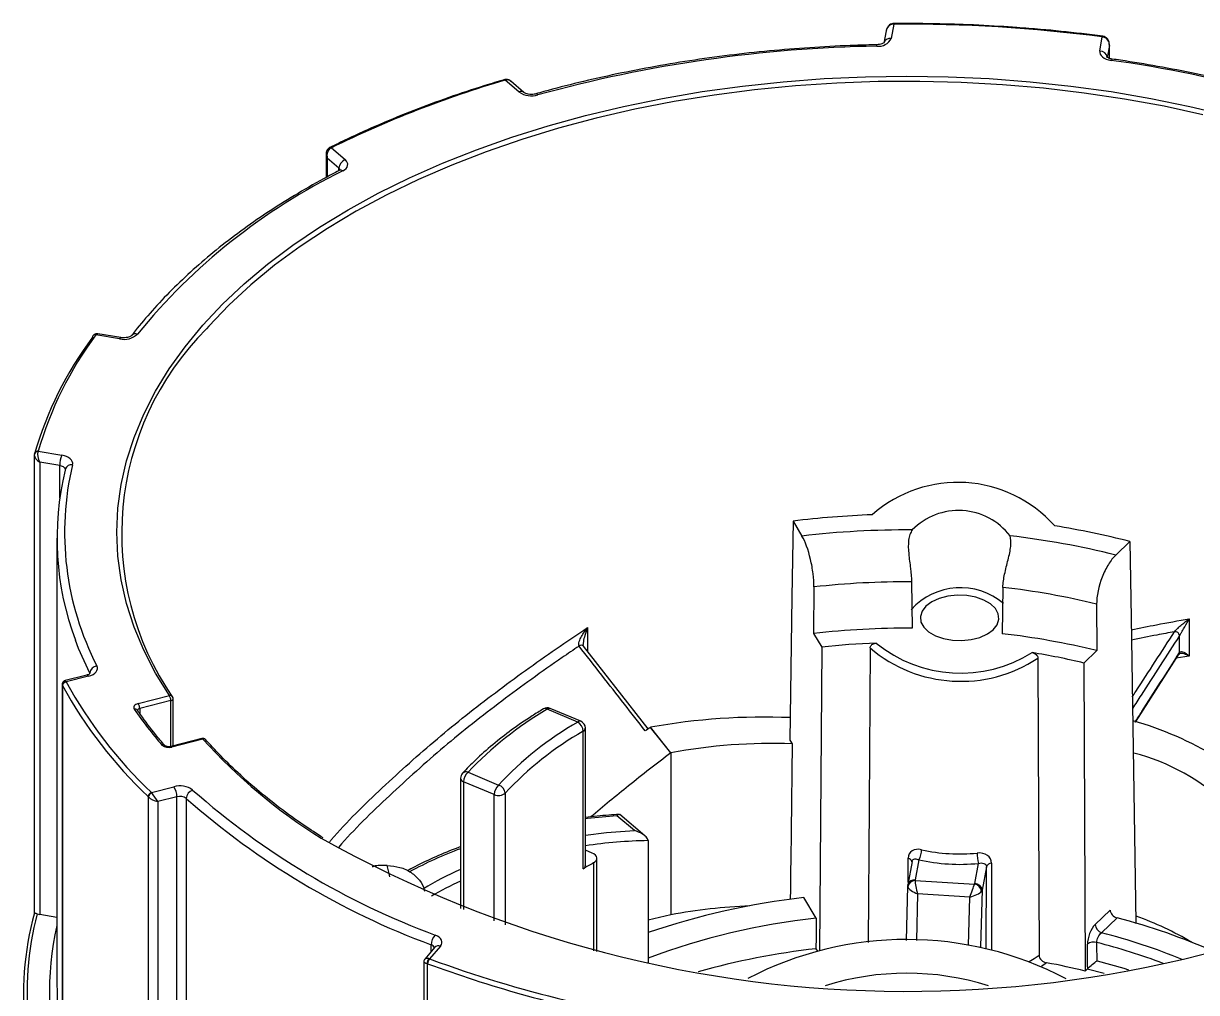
# Model space of a CAD drawing. Header units: millimetres. Extents: x 2517 to 4431, y 863 to 2540.
# Drawn here: x 3298.62 to 3323.68, y 977.38 to 998.09 of the extents above; entities that cross this region are included whole.
import ezdxf

# ---------------------------------------------------------------- set-up
doc = ezdxf.new("R2010")
doc.units = ezdxf.units.MM
doc.layers.add('实线', color=7, linetype='Continuous', lineweight=25)

msp = doc.modelspace()

# ---------------------------------------------------------------- linework, layer by layer
at = {"layer": '实线'}
for p, q in [((3317.0498, 997.9265), (3317.002, 997.6641)), ((3317.2144, 998.068), (3317.1594, 997.7661)), ((3321.6149, 997.4958), (3321.6699, 997.7977)), ((3321.6972, 997.8075), (3321.6754, 997.8123)), ((3321.8206, 997.6111), (3321.774, 997.3555)), ((3321.8206, 997.3398), (3321.8206, 997.6111)), ((3321.8214, 997.3394), (3321.8214, 997.6276)), ((3308.9041, 996.8869), (3308.8828, 996.8827)), ((3309.2041, 996.6211), (3308.9101, 996.8728)), ((3309.3082, 996.612), (3309.0315, 996.8489)), ((3305.196, 995.4265), (3305.4901, 995.1749)), ((3305.0811, 995.2939), (3305.0811, 994.794)), ((3305.3574, 994.9926), (3305.1084, 995.2057)), ((3305.1084, 995.2057), (3305.1084, 994.8086)), ((3305.3574, 994.9415), (3305.3574, 994.9926)), ((3300.1105, 991.4215), (3300.0986, 991.4082)), ((3300.6709, 991.3457), (3300.1654, 991.4294)), ((3300.697, 991.3729), (3300.2071, 991.454)), ((3300.9283, 991.4195), (3300.9247, 991.4152)), ((3298.9306, 988.9433), (3299.436, 988.8597)), ((3298.848, 988.8627), (3298.848, 979.0812)), ((3298.8501, 988.8794), (3298.8512, 988.8903)), ((3299.3919, 988.6402), (3298.9639, 988.7111)), ((3298.9639, 988.7111), (3298.9639, 979.0432)), ((3299.3919, 987.9437), (3299.3919, 988.6402)), ((3299.5092, 988.5632), (3299.5063, 988.5386)), ((3315.0606, 987.4526), (3315.2517, 987.1322)), ((3299.331, 987.0855), (3299.331, 977.5483)), ((3321.9567, 986.7254), (3322.259, 987.0158)), ((3317.5944, 986.1535), (3317.6095, 985.1617)), ((3315.5076, 986.0432), (3315.5007, 985.0507)), ((3319.546, 986.035), (3319.5289, 985.0453)), ((3321.5474, 985.6768), (3321.5517, 984.6836)), ((3310.6715, 985.1747), (3310.6715, 984.6622)), ((3323.5255, 985.3624), (3323.5255, 984.568)), ((3315.5007, 985.0507), (3315.675, 984.7584)), ((3323.3182, 984.6408), (3323.3182, 985.004)), ((3311.9685, 983.0112), (3310.5809, 984.7774)), ((3315.675, 984.7584), (3315.6294, 978.2712)), ((3321.2759, 984.4185), (3321.5517, 984.6836)), ((3321.2759, 984.4185), (3321.3045, 977.8355)), ((3322.3784, 983.1545), (3323.3102, 984.6132)), ((3323.5255, 984.568), (3323.25, 984.5189)), ((3299.9681, 984.1624), (3299.5036, 984.043)), ((3300.008, 984.1381), (3299.5276, 984.0146)), ((3299.9681, 984.1624), (3299.9671, 984.1621)), ((3299.4412, 983.9626), (3299.4412, 974.1957)), ((3299.4483, 983.9406), (3299.4483, 974.1425)), ((3301.0681, 983.5512), (3301.7334, 983.7222)), ((3301.8134, 982.6478), (3301.8134, 983.6569)), ((3301.7659, 983.6147), (3301.1007, 983.4437)), ((3301.1007, 983.4437), (3301.1007, 983.3408)), ((3301.7659, 982.6356), (3301.7659, 983.6147)), ((3310.4624, 983.1569), (3309.8087, 983.4311)), ((3310.5243, 983.1738), (3309.8706, 983.448)), ((3310.5767, 980.0221), (3310.5767, 982.9616)), ((3310.6224, 980.0867), (3310.6224, 983.0263)), ((3312.4483, 982.499), (3312.0171, 983.0453)), ((3312.0171, 983.0453), (3312.0171, 983.0439)), ((3312.2493, 982.75), (3312.0171, 983.0439)), ((3301.6352, 982.6544), (3301.6363, 982.6531)), ((3302.4293, 982.8061), (3301.7641, 982.6352)), ((3302.4493, 982.794), (3301.784, 982.623)), ((3314.9946, 982.7708), (3315.0413, 982.6925)), ((3312.4483, 982.499), (3312.4483, 982.4981)), ((3312.4483, 982.4981), (3312.4483, 979.0369)), ((3307.9559, 981.9554), (3307.9559, 979.1752)), ((3308.6755, 981.6065), (3308.0218, 981.8807)), ((3308.0218, 981.8807), (3308.0218, 979.1493)), ((3308.1159, 982.0861), (3308.7696, 981.8119)), ((3301.3498, 981.652), (3301.8301, 981.7755)), ((3308.9114, 981.6385), (3308.9114, 978.8242)), ((3301.2861, 971.7597), (3301.2861, 981.5577)), ((3301.8952, 981.5604), (3301.4885, 981.4559)), ((3301.4885, 981.4559), (3301.4885, 971.788)), ((3301.8952, 971.8938), (3301.8952, 981.5604)), ((3302.0959, 981.525), (3302.0959, 971.9878)), ((3308.6755, 978.906), (3308.6755, 981.6065)), ((3311.671, 980.8367), (3311.2964, 981.1514)), ((3311.8972, 980.725), (3311.3571, 981.1787)), ((3311.9629, 980.624), (3311.9629, 978.009)), ((3310.7684, 980.358), (3310.6224, 980.4192)), ((3310.7934, 980.1458), (3310.7934, 978.2715)), ((3310.8674, 978.2531), (3310.8674, 980.2459)), ((3317.6034, 980.1767), (3317.5132, 979.6811)), ((3317.5228, 979.7338), (3317.5236, 980.2474)), ((3317.7492, 980.2145), (3317.6706, 979.7831)), ((3318.9436, 979.7058), (3319.0221, 980.1373)), ((3306.3909, 980.0917), (3306.2658, 980.093)), ((3319.1932, 980.0626), (3319.1027, 979.5655)), ((3319.1911, 978.303), (3319.1932, 980.0626)), ((3317.5102, 979.6524), (3317.4786, 978.4903)), ((3317.5115, 979.6621), (3317.5132, 979.6811)), ((3317.6709, 979.7714), (3318.9391, 979.6945)), ((3315.5567, 978.9662), (3315.294, 979.4067)), ((3317.7237, 979.4846), (3317.6966, 978.4877)), ((3318.8376, 979.4171), (3317.7237, 979.4846)), ((3318.8095, 978.3837), (3318.8376, 979.4171)), ((3319.1027, 979.5655), (3319.0699, 978.3598)), ((3321.5153, 978.8301), (3321.8372, 979.1394)), ((3299.331, 978.9825), (3298.9639, 979.0432)), ((3312.4483, 979.0369), (3311.9629, 978.922)), ((3321.9842, 978.9718), (3321.6524, 978.653)), ((3322.3743, 978.8633), (3322.3845, 978.8731)), ((3307.5255, 978.3708), (3307.295, 978.0979)), ((3307.3275, 978.2536), (3307.3275, 978.3976)), ((3307.4033, 978.3434), (3307.1897, 978.0905)), ((3307.4032, 978.3431), (3307.4033, 978.3434)), ((3315.5498, 978.3122), (3315.5802, 978.2612)), ((3319.0699, 978.3598), (3319.0692, 978.3362)), ((3307.1704, 978.0377), (3307.1704, 968.3401)), ((3307.2435, 977.9964), (3307.2435, 968.1983)), ((3307.295, 978.0979), (3307.5016, 978.0221)), ((3320.4803, 978.0127), (3320.3697, 977.9366)), ((3321.3045, 977.8355), (3321.3461, 977.8755)), ((3321.7103, 977.7809), (3321.3461, 977.8755))]:
    msp.add_line(p, q, dxfattribs=at)
at = {"layer": '实线', "flags": 128}
for points in [[(3321.6699, 997.7977), (3321.6733, 997.8052), (3321.6767, 997.8099), (3321.6797, 997.8117), (3321.6803, 997.8117)], [(3321.6974, 997.8086), (3321.697, 997.8086), (3321.6948, 997.8069), (3321.692, 997.8022), (3321.6888, 997.7949)], [(3321.6149, 997.4958), (3321.614, 997.4628), (3321.6233, 997.4303), (3321.6425, 997.3992), (3321.671, 997.3706), (3321.7078, 997.3453), (3321.7518, 997.3243), (3321.8016, 997.3081), (3321.8556, 997.2973)], [(3321.8556, 997.2973), (3321.8631, 997.3122), (3321.8704, 997.3216), (3321.8771, 997.325), (3321.8784, 997.325)], [(3301.7334, 983.7222), (3301.4382, 984.2031), (3301.187, 984.6922), (3300.9806, 985.1883), (3300.8193, 985.69), (3300.7038, 986.1958), (3300.6343, 986.7044), (3300.611, 987.2144), (3300.634, 987.7245), (3300.7032, 988.2331), (3300.8184, 988.739), (3300.9793, 989.2406), (3301.1855, 989.7368), (3301.4363, 990.226), (3301.7312, 990.7069), (3302.0693, 991.1783), (3302.4497, 991.6389), (3302.8713, 992.0873), (3303.3329, 992.5223), (3303.8334, 992.9428), (3304.3714, 993.3477), (3304.9452, 993.7357), (3305.5535, 994.1058), (3306.1945, 994.457), (3306.8665, 994.7884), (3307.5676, 995.0991), (3308.2959, 995.3881), (3309.0494, 995.6547), (3309.826, 995.8982), (3310.6237, 996.1179), (3311.4402, 996.3132), (3312.2732, 996.4836), (3313.1206, 996.6285), (3313.98, 996.7477), (3314.849, 996.8407), (3315.7252, 996.9073), (3316.6062, 996.9474), (3317.4897, 996.9608), (3318.3732, 996.9475), (3319.2543, 996.9075), (3320.1305, 996.8409), (3320.9995, 996.748), (3321.8589, 996.6289), (3322.7063, 996.484), (3323.5394, 996.3138), (3324.356, 996.1185)], [(3323.8184, 996.1351), (3322.9881, 996.3154), (3322.1425, 996.4702), (3321.2838, 996.5989), (3320.4146, 996.7013), (3319.5373, 996.7771), (3318.6542, 996.826), (3317.7679, 996.848), (3316.8808, 996.8429), (3315.9955, 996.8108), (3315.1143, 996.7518), (3314.2397, 996.6659), (3313.3742, 996.5536), (3312.5201, 996.415), (3311.68, 996.2506), (3310.856, 996.0609), (3310.0505, 995.8463), (3309.2658, 995.6074), (3308.504, 995.345), (3307.7673, 995.0597), (3307.0577, 994.7524), (3306.3772, 994.4238), (3305.7276, 994.075), (3305.1109, 993.7069), (3304.5287, 993.3205), (3303.9826, 992.9169), (3303.4742, 992.4972), (3303.0049, 992.0626), (3302.5759, 991.6143), (3302.5297, 991.5625)], [(3305.439, 994.9344), (3305.4779, 994.9586), (3305.5087, 994.9864), (3305.5304, 995.0169), (3305.5424, 995.0491), (3305.5442, 995.0821), (3305.5359, 995.1147), (3305.5177, 995.146), (3305.4901, 995.1749)], [(3300.6709, 991.3457), (3300.6795, 991.3605), (3300.6878, 991.3698), (3300.6954, 991.373), (3300.697, 991.3729)], [(3299.6648, 988.6565), (3299.6676, 988.6894), (3299.6602, 988.7222), (3299.6429, 988.7536), (3299.6162, 988.7828), (3299.5809, 988.8087), (3299.5381, 988.8306), (3299.4894, 988.8478), (3299.436, 988.8597)], [(3299.3919, 988.6402), (3299.4186, 988.6343), (3299.443, 988.6257), (3299.4644, 988.6148), (3299.482, 988.6018), (3299.4954, 988.5872), (3299.504, 988.5715), (3299.5077, 988.5557)], [(3315.0606, 987.4526), (3315.0377, 985.827), (3314.9946, 982.7708)], [(3322.259, 987.0158), (3322.2842, 985.3873), (3322.3845, 978.8731)], [(3318.0259, 985.7249), (3317.9011, 985.6328), (3317.8179, 985.5262), (3317.7814, 985.4113), (3317.7937, 985.2946), (3317.8539, 985.183), (3317.9587, 985.0829), (3318.1019, 985.0003), (3318.2752, 984.9398), (3318.4685, 984.905), (3318.6706, 984.8979), (3318.8698, 984.919), (3319.0545, 984.967), (3319.2139, 985.0391), (3319.3388, 985.1311), (3319.4219, 985.2377), (3319.4584, 985.3527), (3319.4462, 985.4694), (3319.3859, 985.581), (3319.2811, 985.681), (3319.138, 985.7637), (3318.9647, 985.8242), (3318.7713, 985.859), (3318.5692, 985.866), (3318.37, 985.8449), (3318.1853, 985.797), (3318.0259, 985.7249)], [(3300.0316, 984.2016), (3299.7947, 984.7316), (3299.7279, 984.9057)], [(3316.7088, 984.7403), (3316.6876, 981.3672), (3316.6695, 978.4439)], [(3320.2932, 984.5228), (3320.3061, 981.1477), (3320.3172, 978.1724)], [(3300.008, 984.1381), (3299.9953, 984.1521), (3299.9831, 984.1605), (3299.9718, 984.163), (3299.9681, 984.1624)], [(3300.008, 984.1381), (3300.0579, 984.1542), (3300.1021, 984.1751), (3300.1391, 984.2002), (3300.1678, 984.2288), (3300.1872, 984.2598), (3300.1968, 984.2923), (3300.1962, 984.3253), (3300.1855, 984.3577)], [(3301.7659, 983.6147), (3301.7791, 983.619), (3301.7907, 983.6246), (3301.8002, 983.6315), (3301.8073, 983.6392), (3301.8118, 983.6476), (3301.8134, 983.6563), (3301.8134, 983.6569)], [(3301.0681, 983.5512), (3301.0415, 983.5425), (3301.0183, 983.5311), (3300.9992, 983.5173), (3300.985, 983.5017), (3300.9763, 983.4848), (3300.9732, 983.4672), (3300.976, 983.4497), (3300.9845, 983.4327)], [(3301.784, 982.623), (3301.7776, 982.63), (3301.7715, 982.6342), (3301.7659, 982.6354), (3301.7641, 982.6352)], [(3302.4493, 982.794), (3302.4429, 982.801), (3302.4368, 982.8052), (3302.4312, 982.8064), (3302.4293, 982.8061)], [(3312.4483, 982.4981), (3312.3369, 982.6392), (3312.2493, 982.75)], [(3311.2964, 981.1514), (3310.6702, 981.093), (3310.6224, 981.0873)], [(3310.6224, 980.7405), (3311.0743, 980.7935), (3311.671, 980.8367)], [(3310.7934, 980.1458), (3310.8271, 980.169), (3310.8512, 980.1959), (3310.8647, 980.2251), (3310.8668, 980.2553), (3310.8576, 980.285), (3310.8374, 980.3129), (3310.8072, 980.3376), (3310.7684, 980.358)], [(3319.3021, 980.1395), (3319.3019, 979.8765), (3319.3009, 978.8244), (3319.3004, 978.2837)], [(3306.447, 979.8467), (3306.4281, 979.9218), (3306.3909, 980.0917)], [(3307.5255, 978.3708), (3307.5459, 978.4016), (3307.5565, 978.434), (3307.5568, 978.467), (3307.547, 978.4995), (3307.5274, 978.5305), (3307.4985, 978.5589), (3307.4613, 978.584), (3307.417, 978.6048)], [(3319.0563, 978.3388), (3319.0606, 978.3433), (3319.0699, 978.3598)], [(3320.1051, 978.0433), (3320.2139, 978.105), (3320.3172, 978.1724)], [(3321.5579, 978.0537), (3322.1266, 977.8949), (3322.2295, 977.8634)]]:
    msp.add_lwpolyline(points, dxfattribs=at)
at = {"layer": '实线'}
for centre, radius, start, end in [((3317.2169, 998.0731), 0.0223, 157.24635, 194.26033), ((3317.1122, 998.0706), 0.1022, 358.53453, 6.77698), ((3317.5014, 965.9476), 32.1217, 82.54369, 90.51196), ((3316.8913, 997.8964), 0.2981, 262.52782, 334.08942), ((3317.1377, 997.6272), 0.1406, 81.11197, 164.77145), ((3317.348, 968.4767), 29.1284, 90.97456, 105.40655), ((3316.7648, 997.6059), 0.0879, 356.71527, 16.04295), ((3321.6171, 997.3379), 0.1579, 6.40527, 90.78821), ((3318.4507, 972.3457), 25.1828, 66.32006, 82.22953), ((3315.3226, 974.9123), 22.8775, 106.27784, 116.27259), ((3308.8899, 996.8608), 0.0234, 30.55465, 96.25112), ((3308.9063, 996.8637), 0.0246, 34.04808, 95.20566), ((3309.2488, 996.5321), 0.0995, 53.39651, 116.65366), ((3309.4715, 997.0071), 0.4696, 235.29583, 287.09841), ((3309.57, 996.5368), 0.045, 28.51072, 94.79419), ((3305.1588, 995.3949), 0.0325, 47.48086, 112.98932), ((3305.1728, 995.3991), 0.036, 49.80366, 110.3395), ((3305.5696, 994.9776), 0.2127, 111.95093, 175.96693), ((3311.2472, 983.1204), 13.1646, 116.18026, 140.75883), ((3305.3108, 994.9335), 0.0753, 17.45272, 51.73937), ((3305.3924, 994.8764), 0.0744, 51.16061, 111.49491), ((3306.4063, 986.7798), 7.7825, 143.31279, 163.85899), ((3300.1404, 991.3829), 0.0487, 144.37294, 181.01036), ((3300.1465, 991.3727), 0.0598, 71.56558, 139.81516), ((3300.1549, 991.3779), 0.0633, 74.49983, 135.55411), ((3300.7654, 991.7529), 0.418, 256.94046, 313.17128), ((3306.9056, 987.1847), 6.1898, 134.98748, 214.55994), ((3301.0125, 991.3358), 0.1188, 70.91881, 135.20115), ((3306.3592, 986.7126), 7.8157, 143.31287, 163.85888), ((3298.9124, 988.868), 0.0651, 77.55388, 159.99685), ((3298.9191, 988.8739), 0.0704, 80.61281, 158.63791), ((3299.9666, 988.6389), 0.5747, 157.40628, 179.86563), ((3305.7288, 987.2101), 6.2342, 166.58452, 207.22865), ((3299.6405, 988.5206), 0.138, 79.87432, 162.0154), ((3305.5125, 987.0818), 6.1804, 166.36592, 200.6161), ((3318.5836, 985.5112), 2.7669, 41.62749, 131.42814), ((3318.5986, 986.2947), 1.3837, 37.44716, 135.60846), ((3317.4728, 967.6317), 19.9671, 92.06658, 96.93889), ((3317.4862, 968.1312), 19.1319, 89.62986, 96.70723), ((3317.791, 969.5204), 18.0569, 75.67391, 80.88418), ((3317.6873, 969.6582), 17.593, 75.95549, 83.44024), ((3317.4871, 968.3739), 17.7799, 89.65442, 96.39217), ((3318.6394, 984.6066), 1.421, 49.69443, 137.98342), ((3317.6661, 969.7637), 16.3795, 76.29294, 83.40983), ((3317.4872, 967.4003), 17.7619, 89.60535, 96.42156), ((3317.6653, 968.7865), 16.3652, 76.26222, 83.46132), ((3323.2258, 984.9943), 0.0929, 5.97816, 98.30394), ((3323.2258, 984.9944), 0.093, 5.99061, 98.23102), ((3310.5333, 984.727), 0.0697, 47.73048, 130.51819), ((3310.5333, 984.7273), 0.0693, 46.43105, 130.72196), ((3317.4786, 968.1082), 16.7476, 92.19194, 96.18226), ((3318.6455, 987.0132), 2.9861, 229.56554, 303.49008), ((3318.6442, 987.0622), 2.8609, 230.85172, 302.20391), ((3317.7233, 969.6348), 15.2046, 76.48811, 80.74411), ((3323.2689, 984.6393), 0.0488, 327.7292, 0.99724), ((3323.269, 984.6401), 0.0492, 327.24466, 0.85842), ((3300.2062, 984.1834), 0.1755, 96.7787, 174.04497), ((3299.5352, 983.9383), 0.0869, 99.49901, 178.524), ((3299.5395, 983.9266), 0.0888, 97.71273, 174.13574), ((3307.9393, 988.5901), 9.6805, 208.73776, 226.54409), ((3307.9797, 988.6493), 9.6394, 208.73769, 226.54417), ((3301.7515, 983.6635), 0.0614, 37.83495, 107.15279), ((3301.5662, 983.6129), 0.1997, 0.50333, 33.17304), ((3301.7334, 983.6569), 0.08, 0, 33.63775), ((3301.0029, 983.3747), 0.0608, 38.64511, 107.60014), ((3308.468, 988.5932), 9.0903, 214.58963, 220.69231), ((3301.106, 983.3898), 0.0541, 95.60164, 167.0965), ((3300.901, 983.4419), 0.1997, 0.5044, 33.17239), ((3313.7624, 976.7174), 7.7914, 120.49391, 136.44515), ((3309.8087, 983.3005), 0.16, 67.24565, 121.06682), ((3309.762, 983.3644), 0.0814, 54.98669, 116.12054), ((3309.8537, 983.3879), 0.0624, 74.35887, 136.1923), ((3314.0471, 976.9076), 7.2044, 119.83936, 137.09973), ((3310.5074, 983.1137), 0.0624, 74.35887, 136.1923), ((3310.3332, 982.9502), 0.2437, 2.67984, 57.99398), ((3310.4624, 983.0263), 0.16, 0, 67.24565), ((3314.4385, 969.6843), 13.5787, 87.61835, 100.27251), ((3320.3759, 976.2662), 7.1865, 43.03084, 74.25758), ((3314.1031, 976.814), 7.0873, 119.83936, 137.09974), ((3310.5442, 983.0331), 0.0784, 294.42671, 355.03899), ((3301.5958, 982.6128), 0.0573, 46.52382, 110.65514), ((3301.7191, 982.8338), 0.2205, 229.37621, 287.10708), ((3302.4493, 982.7287), 0.08, 41.41795, 104.41444), ((3302.4698, 982.7419), 0.056, 45.09834, 111.49256), ((3311.3607, 990.8641), 12.0225, 222.16365, 237.92149), ((3314.6058, 971.0611), 11.6396, 87.85573, 100.68164), ((3321.2398, 978.1673), 4.464, 16.41027, 75.73509), ((3308.1159, 981.9554), 0.16, 137.08739, 180), ((3308.0444, 981.9671), 0.0893, 187.49764, 255.36703), ((3308.0747, 981.9809), 0.1129, 68.64755, 132.34022), ((3308.31, 981.8729), 0.2883, 132.33017, 178.46136), ((3301.3834, 981.5551), 0.1026, 109.11329, 175.56836), ((3301.394, 981.5372), 0.1099, 108.78277, 169.23983), ((3301.9591, 981.3329), 0.461, 53.76015, 106.24126), ((3301.4958, 981.5569), 0.3994, 0.50475, 33.17183), ((3302.3033, 981.5095), 0.2079, 110.17104, 175.71807), ((3313.1182, 994.0288), 16.4439, 228.54399, 249.71413), ((3308.9637, 981.5988), 0.2883, 132.33016, 178.46105), ((3308.7673, 981.8157), 0.2284, 246.31599, 309.115), ((3308.7141, 981.6218), 0.198, 4.82249, 73.72652), ((3301.9597, 981.3391), 0.2305, 53.76049, 106.24117), ((3313.0793, 993.9587), 16.5901, 228.54398, 249.71414), ((3317.4998, 1002.985), 25.583, 240.68928, 298.9235), ((3312.2345, 968.9988), 11.6284, 91.33832, 97.96878), ((3311.0391, 972.1964), 8.8117, 110.48117, 118.26336), ((3317.3771, 980.4338), 0.4319, 329.49177, 359.45914), ((3318.6207, 984.0024), 3.6637, 257.19899, 275.85665), ((3315.2462, 972.0951), 9.2001, 118.94606, 120.50052), ((3317.5016, 980.1448), 0.1049, 15.40743, 77.89173), ((3318.6207, 984.0505), 3.9338, 257.19898, 275.85666), ((3319.8993, 980.3591), 0.9047, 180.08452, 194.19205), ((3319.3081, 980.0154), 0.1242, 92.77382, 157.67937), ((3310.8664, 973.4203), 7.2015, 113.8384, 120.96649), ((3310.5442, 980.0935), 0.0784, 294.42671, 355.03899), ((3310.8722, 973.4095), 6.9876, 114.66811, 120.44043), ((3317.6734, 979.6082), 0.1632, 90.8821, 170.11848), ((3317.6489, 979.6441), 0.1406, 81.11229, 164.76606), ((3318.9068, 979.5125), 0.1849, 8.7388, 79.94179), ((3318.9458, 979.5479), 0.1579, 6.40636, 90.78762), ((3317.1334, 963.4299), 16.0823, 96.56768, 108.75407), ((3314.5828, 967.7793), 11.4581, 92.23025, 100.73574), ((3305.1856, 977.3431), 6.5697, 164.65789, 209.15527), ((3305.2138, 977.4103), 6.5185, 165.33864, 207.67858), ((3298.998, 979.2594), 0.2188, 245.56751, 261.03638), ((3317.1378, 964.3121), 14.7392, 96.158, 110.55466), ((3318.4802, 965.5307), 13.8904, 66.24038, 75.38834), ((3319.8079, 971.9934), 7.4794, 59.69806, 69.77611), ((3305.3771, 977.4162), 6.2052, 166.99719, 196.94242), ((3321.7204, 978.8474), 0.2059, 184.80909, 250.70463), ((3318.3347, 965.7203), 13.3515, 67.81214, 75.61171), ((3307.6281, 978.3906), 0.3007, 134.58638, 178.66642), ((3307.3006, 978.2993), 0.1019, 20.40608, 74.72774), ((3307.4852, 978.2642), 0.1139, 69.26815, 135.9926), ((3317.4904, 971.1703), 7.3399, 62.34922, 117.53777), ((3321.4909, 978.225), 0.2304, 74.12512, 127.15009), ((3318.2369, 965.4345), 13.4283, 69.34744, 75.69883), ((3317.2607, 962.9844), 15.4229, 96.36902, 105.90115), ((3307.3781, 978.0109), 0.1353, 137.46894, 186.1837), ((3307.4062, 977.9905), 0.1545, 135.975, 178.78376), ((3316.4482, 1002.9062), 26.5557, 249.73812, 258.81149), ((3316.3542, 1002.625), 26.1471, 250.21024, 256.79993), ((3317.7663, 963.377), 14.8852, 76.24922, 79.49488), ((3317.491, 971.9272), 5.8624, 72.68103, 107.31897), ((3305.4421, 977.5505), 6.1111, 180.02, 190.89803)]:
    msp.add_arc(centre, radius, start, end, dxfattribs=at)
for centre, major_axis, ratio, start_param, end_param in [((3317.206, 997.8911), (-0.0018, 0.1768), 0.9010368, 0.0561727, 1.3602373), ((3321.6614, 997.6208), (-0.0018, 0.1768), 0.9010368, 4.6486161, 6.0994669), ((3308.9552, 996.7035), (-0.0107, 0.1765), 0.7910279, 5.6304073, 6.4120618), ((3305.2411, 995.2573), (-0.0107, 0.1765), 0.7910279, 0.3687676, 1.8196184), ((3305.2411, 995.2573), (0.1365, -0.1077), 0.775991, 3.7178853, 4.2843523), ((3300.2429, 991.2859), (-0.0521, 0.1672), 0.4289681, 6.0705152, 6.5847151), ((3299.008, 988.7999), (-0.0521, 0.1672), 0.4289681, 0.5414208, 1.9922716), ((3299.008, 988.7999), (0.151, -0.0957), 0.5523717, 3.3191679, 3.4784751), ((3299.008, 988.7999), (0.151, -0.0957), 0.5523717, 3.4784751, 4.7700187), ((3299.6012, 983.9029), (0.1581, -0.069), 0.3536592, 3.2947381, 3.5936716), ((3299.6012, 983.9029), (-0.0977, 0.1401), 0.0381565, 5.730255, 6.2689313), ((3314.6109, 731.4882), (6.4921, 645.0402), 0.0035308, 1.1708086, 1.1763956), ((3301.4234, 981.5403), (-0.0977, 0.1401), 0.0381565, 4.0395131, 5.4903639), ((3301.4234, 981.5403), (0.1581, -0.069), 0.3536592, 3.8335626, 5.2844134), ((3317.7502, 979.6476), (0.24, -0.0044), 0.4403879, 3.0459745, 3.2909532), ((3317.7481, 979.5708), (0.2357, -0.0919), 0.352438, 3.4206227, 4.7464403), ((3317.7481, 979.5708), (-0.0624, 0.2438), 0.1877056, 0.5576753, 1.8834929), ((3317.7502, 979.7782), (0.08, 0.0005), 0.5946356, 3.0302266, 3.2752052), ((3318.8619, 979.5032), (0.0887, 0.235), 0.032562, 4.3494549, 5.6752726), ((3318.864, 979.7107), (0.08, 0.0005), 0.5946356, 5.9268406, 6.1718192), ((3318.8619, 979.5032), (0.2409, 0.0756), 0.3024565, 4.5169528, 5.8427704), ((3318.864, 979.58), (0.24, -0.0044), 0.4403879, 5.9425885, 6.1875672), ((3317.491, 845.5552), (9.4362, 937.5584), 0.0035308, 1.4280511, 1.4287558), ((3317.3539, 860.5728), (-8.4079, 923.631), 0.0055346, 4.8396967, 4.8402661), ((3317.491, 860.5264), (-8.5442, 923.679), 0.0056251, 4.839921, 4.8403499), ((3307.3304, 978.0091), (0.1599, -0.0299), 0.2035259, 3.1798601, 4.1766944), ((3307.3304, 978.0091), (0.1444, -0.0759), 0.4283059, 2.1513371, 3.0430326)]:
    msp.add_ellipse(centre, major_axis=major_axis, ratio=ratio, start_param=start_param, end_param=end_param, dxfattribs=at)
for points, knots in [([(3317.1963, 998.0817), (3317.1792, 998.0779), (3317.1452, 998.0705), (3317.1014, 998.0366), (3317.0663, 997.9872), (3317.0505, 997.9389), (3317.0474, 997.9088), (3317.0467, 997.9019)], [0, 0, 0, 0, 0.20500602, 0.40826103, 0.6386456, 0.91758516, 1, 1, 1, 1]), ([(3317.2187, 998.0827), (3317.2141, 998.0828), (3317.2066, 998.083), (3317.1992, 998.0815), (3317.1964, 998.0809)], [0, 0, 0, 0, 0.6067699, 1, 1, 1, 1]), ([(3317.9678, 998.0778), (3317.8784, 998.08), (3317.6271, 998.0859), (3317.3757, 998.084), (3317.2137, 998.0827)], [0, 0, 0, 0, 0.3559476, 1, 1, 1, 1]), ([(3319.8435, 997.9958), (3319.7192, 998.0055), (3319.3018, 998.0381), (3318.6757, 998.0666), (3318.1739, 998.0746), (3317.9678, 998.0778)], [0, 0, 0, 0, 0.1999101, 0.671274, 1, 1, 1, 1]), ([(3321.6803, 997.8117), (3321.5283, 997.8309), (3321.0873, 997.8867), (3320.4752, 997.9513), (3320.0126, 997.9839), (3319.8435, 997.9958)], [0, 0, 0, 0, 0.25038584, 0.72605225, 1, 1, 1, 1]), ([(3317.0052, 997.6753), (3317.0055, 997.6756), (3317.0063, 997.6766), (3316.9912, 997.6635), (3316.9583, 997.6481), (3316.9091, 997.6341), (3316.8698, 997.6315), (3316.8493, 997.6301)], [0, 0, 0, 0, 0.1286914, 0.3288165, 0.535537, 0.758534, 1, 1, 1, 1]), ([(3321.8208, 997.61), (3321.8208, 997.6304), (3321.8208, 997.6745), (3321.7977, 997.7352), (3321.7584, 997.7817), (3321.722, 997.8021), (3321.7014, 997.8075), (3321.6974, 997.8086)], [0, 0, 0, 0, 0.2414133, 0.5204399, 0.7486085, 0.9511593, 1, 1, 1, 1]), ([(3316.8493, 997.6301), (3316.6967, 997.6263), (3316.2544, 997.6153), (3315.524, 997.5787), (3314.6613, 997.5123), (3313.805, 997.4218), (3312.9572, 997.3076), (3312.1197, 997.1701), (3311.2944, 997.0094), (3310.4977, 996.8291), (3309.9248, 996.6817), (3309.6217, 996.5972), (3309.5662, 996.5817)], [0, 0, 0, 0, 0.06061456, 0.17571694, 0.2908296, 0.40594588, 0.5210674, 0.63619542, 0.75133122, 0.86647606, 0.97557738, 1, 1, 1, 1]), ([(3321.8784, 997.325), (3321.8654, 997.3273), (3321.8351, 997.3327), (3321.7975, 997.3472), (3321.7724, 997.3617), (3321.7664, 997.371), (3321.7676, 997.3683), (3321.7676, 997.3682)], [0, 0, 0, 0, 0.2031717, 0.4737657, 0.7220461, 0.9923341, 1, 1, 1, 1]), ([(3328.6305, 995.4234), (3328.5091, 995.4773), (3328.157, 995.6334), (3327.5553, 995.8769), (3326.8191, 996.1467), (3326.0611, 996.3955), (3325.2837, 996.6229), (3324.4884, 996.8284), (3323.6771, 997.0116), (3322.8661, 997.1691), (3322.2637, 997.2686), (3321.9378, 997.3163), (3321.8784, 997.325)], [0, 0, 0, 0, 0.0606451, 0.1758146, 0.2909791, 0.4061317, 0.5212726, 0.6364023, 0.7515216, 0.8666315, 0.9756775, 1, 1, 1, 1]), ([(3308.8874, 996.8841), (3308.7493, 996.8425), (3308.349, 996.7217), (3307.7014, 996.5056), (3306.9529, 996.2294), (3306.2282, 995.9326), (3305.6328, 995.6649), (3305.2837, 995.4934), (3305.1603, 995.4328)], [0, 0, 0, 0, 0.1037277, 0.300803, 0.497901, 0.6950104, 0.8921313, 1, 1, 1, 1]), ([(3309.0328, 996.8438), (3309.0266, 996.8504), (3309.0072, 996.871), (3308.9647, 996.8879), (3308.9262, 996.8918), (3308.9071, 996.8886), (3308.9041, 996.8881)], [0, 0, 0, 0, 0.1902115, 0.5884082, 0.9356107, 1, 1, 1, 1]), ([(3309.5662, 996.5817), (3309.5541, 996.5787), (3309.5235, 996.5713), (3309.4655, 996.5673), (3309.403, 996.5731), (3309.3521, 996.5868), (3309.3206, 996.6023), (3309.3118, 996.6092), (3309.3082, 996.612)], [0, 0, 0, 0, 0.1308205, 0.3273395, 0.5330461, 0.7155016, 0.8813843, 1, 1, 1, 1]), ([(3305.1461, 995.4248), (3305.1335, 995.4148), (3305.1086, 995.395), (3305.0878, 995.3499), (3305.0789, 995.3132), (3305.082, 995.2919), (3305.0826, 995.2881)], [0, 0, 0, 0, 0.3023829, 0.5956589, 0.9277644, 1, 1, 1, 1]), ([(3305.1645, 995.4348), (3305.1606, 995.4331), (3305.1543, 995.4302), (3305.1486, 995.4258), (3305.1464, 995.4242)], [0, 0, 0, 0, 0.6111631, 1, 1, 1, 1]), ([(3305.3652, 994.9457), (3305.2521, 994.8859), (3304.9243, 994.7127), (3304.4034, 994.4123), (3303.8135, 994.0395), (3303.2553, 993.6503), (3302.7298, 993.2458), (3302.2381, 992.8269), (3301.7815, 992.3946), (3301.3689, 991.9576), (3301.091, 991.6286), (3300.951, 991.4489), (3300.9247, 991.4152)], [0, 0, 0, 0, 0.0605796, 0.1756397, 0.2907183, 0.4058031, 0.5208869, 0.6359613, 0.7510155, 0.8660366, 0.974865, 1, 1, 1, 1]), ([(3305.3897, 994.9621), (3305.39, 994.9626), (3305.3914, 994.9657), (3305.3848, 994.9565), (3305.3706, 994.9487), (3305.3652, 994.9457)], [0, 0, 0, 0, 0.1024725, 0.6560894, 1, 1, 1, 1]), ([(3300.2081, 991.4519), (3300.1984, 991.4537), (3300.1763, 991.4579), (3300.1395, 991.4483), (3300.1196, 991.4309), (3300.1096, 991.4221)], [0, 0, 0, 0, 0.2807387, 0.6384452, 1, 1, 1, 1]), ([(3300.9247, 991.4152), (3300.9238, 991.4141), (3300.9218, 991.4115), (3300.9009, 991.3967), (3300.8619, 991.3809), (3300.8083, 991.3695), (3300.7496, 991.3663), (3300.713, 991.3709), (3300.697, 991.3729)], [0, 0, 0, 0, 0.1336301, 0.2990498, 0.4655139, 0.6477075, 0.8458489, 1, 1, 1, 1]), ([(3298.8543, 988.9021), (3298.8536, 988.8998), (3298.8525, 988.8961), (3298.8516, 988.8919), (3298.8513, 988.8902)], [0, 0, 0, 0, 0.6090168, 1, 1, 1, 1]), ([(3317.6098, 987.2627), (3317.589, 987.2345), (3317.5722, 987.2022), (3317.5459, 987.129), (3317.5365, 987.0877), (3317.5195, 986.9563), (3317.5226, 986.8557), (3317.542, 986.6491), (3317.5577, 986.5432), (3317.5836, 986.3377), (3317.593, 986.2408), (3317.5944, 986.1535)], [0, 0, 0, 0, 0.125, 0.125, 0.25, 0.25, 0.5, 0.5, 0.75, 0.75, 1, 1, 1, 1]), ([(3315.5076, 986.0432), (3315.5082, 986.13), (3315.502, 986.2264), (3315.4769, 986.4288), (3315.458, 986.5336), (3315.3871, 986.8344), (3315.3203, 987.0171), (3315.2517, 987.1322)], [0, 0, 0, 0, 0.25, 0.25, 0.5, 0.5, 1, 1, 1, 1]), ([(3319.546, 986.035), (3319.5475, 986.1223), (3319.5614, 986.2184), (3319.6037, 986.4189), (3319.6316, 986.5229), (3319.6814, 986.724), (3319.7034, 986.8234), (3319.7215, 986.9985), (3319.7175, 987.0757), (3319.6972, 987.1361)], [0, 0, 0, 0, 0.25, 0.25, 0.5, 0.5, 0.75, 0.75, 1, 1, 1, 1]), ([(3321.9567, 986.7254), (3321.9024, 986.6732), (3321.8493, 986.6053), (3321.7499, 986.4447), (3321.7045, 986.3528), (3321.591, 986.0631), (3321.5466, 985.8504), (3321.5474, 985.6768)], [0, 0, 0, 0, 0.25, 0.25, 0.5, 0.5, 1, 1, 1, 1]), ([(3305.1489, 980.587), (3305.1637, 980.6045), (3305.5077, 981.0108), (3306.2746, 981.7535), (3307.4403, 982.8066), (3308.6901, 983.7924), (3309.7751, 984.5744), (3310.4466, 985.0241), (3310.6715, 985.1747)], [0, 0, 0, 0, 0.0099674, 0.231957, 0.4531517, 0.6715839, 0.8900152, 1, 1, 1, 1]), ([(3310.488, 984.78), (3310.4799, 984.7906), (3310.4784, 984.8077), (3310.4821, 984.8427), (3310.4871, 984.861), (3310.5055, 984.9149), (3310.5227, 984.9502), (3310.579, 985.0519), (3310.6234, 985.1152), (3310.6715, 985.1747)], [0, 0, 0, 0, 0.125, 0.125, 0.25, 0.25, 0.5, 0.5, 1, 1, 1, 1]), ([(3310.6715, 985.1747), (3310.6711, 985.1739), (3310.6479, 985.1198), (3310.6137, 985.024), (3310.5816, 984.9), (3310.578, 984.8354), (3310.5768, 984.8139)], [0, 0, 0, 0, 0.0072475, 0.4978466, 0.8325815, 1, 1, 1, 1]), ([(3322.2881, 985.1298), (3322.4685, 985.1662), (3322.8902, 985.2514), (3323.2943, 985.322), (3323.5255, 985.3624)], [0, 0, 0, 0, 0.4278394, 1, 1, 1, 1]), ([(3323.2125, 985.0865), (3323.2195, 985.0972), (3323.2322, 985.1118), (3323.2587, 985.1395), (3323.2729, 985.1532), (3323.315, 985.1926), (3323.3431, 985.2171), (3323.4248, 985.2858), (3323.4764, 985.3261), (3323.5255, 985.3624)], [0, 0, 0, 0, 0.125, 0.125, 0.25, 0.25, 0.5, 0.5, 1, 1, 1, 1]), ([(3323.3183, 985.0041), (3323.3252, 985.0149), (3323.3353, 985.0314), (3323.355, 985.0644), (3323.3651, 985.0814), (3323.3941, 985.131), (3323.4125, 985.1629), (3323.465, 985.2543), (3323.4966, 985.3103), (3323.5255, 985.3624)], [0, 0, 0, 0, 0.125, 0.125, 0.25, 0.25, 0.5, 0.5, 1, 1, 1, 1]), ([(3323.2125, 985.0865), (3323.0879, 985.0639), (3322.7867, 985.0095), (3322.4745, 984.9458), (3322.2915, 984.9084)], [0, 0, 0, 0, 0.4137258, 1, 1, 1, 1]), ([(3322.3102, 983.6929), (3322.3357, 983.7323), (3322.6366, 984.1975), (3322.9372, 984.6615), (3323.2123, 985.0863)], [0, 0, 0, 0, 0.084581, 1, 1, 1, 1]), ([(3323.3182, 985.004), (3323.0443, 984.5795), (3322.7095, 984.0607), (3322.3748, 983.5408), (3322.314, 983.4463)], [0, 0, 0, 0, 0.8184074, 1, 1, 1, 1]), ([(3310.488, 984.78), (3310.368, 984.6986), (3309.8065, 984.3175), (3308.8276, 983.6123), (3307.5854, 982.6326), (3306.4275, 981.5865), (3305.6761, 980.8615), (3305.344, 980.4708), (3305.3397, 980.4658)], [0, 0, 0, 0, 0.0630477, 0.2950622, 0.5270778, 0.7615879, 0.9969385, 1, 1, 1, 1]), ([(3311.9029, 982.9671), (3311.7544, 983.1579), (3311.606, 983.3484), (3311.4575, 983.5389), (3311.1345, 983.9531), (3310.8114, 984.3666), (3310.4881, 984.7798)], [0, 0, 0, 0, 0.0013486886, 0.0013486886, 0.0013486886, 0.0042820691, 0.0042820691, 0.0042820691, 0.0042820691]), ([(3310.58, 984.7786), (3310.5807, 984.7777), (3310.5824, 984.7757), (3310.5801, 984.7793), (3310.5779, 984.7897), (3310.5763, 984.802), (3310.5767, 984.811), (3310.5768, 984.8139)], [0, 0, 0, 0, 0.1588265, 0.3835279, 0.6207739, 0.8784072, 1, 1, 1, 1]), ([(3316.7088, 984.7403), (3316.7088, 984.7508), (3316.7111, 984.7614), (3316.7154, 984.7714), (3316.7197, 984.7814), (3316.7261, 984.791), (3316.734, 984.7995), (3316.7421, 984.8082), (3316.752, 984.816), (3316.7628, 984.8223), (3316.7744, 984.8291), (3316.7874, 984.8344), (3316.8007, 984.8379), (3316.8128, 984.8412), (3316.8255, 984.843), (3316.838, 984.8435)], [0, 0, 0, 0, 0.00004759373, 0.00004759373, 0.00004759373, 0.00009510557, 0.00009510557, 0.00009510557, 0.00014386629, 0.00014386629, 0.00014386629, 0.00019591639, 0.00019591639, 0.00019591639, 0.00024289214, 0.00024289214, 0.00024289214, 0.00024289214]), ([(3320.1689, 984.6414), (3320.2005, 984.6363), (3320.2315, 984.6218), (3320.2785, 984.5783), (3320.2931, 984.5499), (3320.2932, 984.5228)], [0, 0, 0, 0, 0.5, 0.5, 1, 1, 1, 1]), ([(3322.3705, 983.1573), (3322.4187, 983.2327), (3322.7344, 983.7271), (3323.0502, 984.2213), (3323.3178, 984.6402)], [0, 0, 0, 0, 0.15249668, 1, 1, 1, 1]), ([(3323.3182, 984.6408), (3323.3272, 984.6548), (3323.3419, 984.662), (3323.3758, 984.6641), (3323.395, 984.6594), (3323.4531, 984.6343), (3323.4916, 984.6041), (3323.5255, 984.568)], [0, 0, 0, 0, 0.25, 0.25, 0.5, 0.5, 1, 1, 1, 1]), ([(3323.3104, 984.6134), (3323.3105, 984.6135), (3323.3115, 984.6159), (3323.3082, 984.6173), (3323.3239, 984.6184), (3323.3267, 984.6186)], [0, 0, 0, 0, 0.0476732, 0.8271095, 1, 1, 1, 1]), ([(3323.5255, 984.568), (3323.5247, 984.5684), (3323.4999, 984.5824), (3323.4532, 984.6038), (3323.3896, 984.6195), (3323.3452, 984.6238), (3323.3264, 984.6185), (3323.3213, 984.617)], [0, 0, 0, 0, 0.0125998, 0.3782836, 0.6686129, 0.9109384, 1, 1, 1, 1]), ([(3300.0418, 984.1968), (3300.0421, 984.197), (3300.0427, 984.1976), (3300.0262, 984.1841), (3299.9986, 984.1711), (3299.9761, 984.1647), (3299.9681, 984.1624)], [0, 0, 0, 0, 0.2129214, 0.5154128, 0.828805, 1, 1, 1, 1]), ([(3299.5045, 984.0422), (3299.499, 984.0409), (3299.4839, 984.0374), (3299.4627, 984.0209), (3299.4465, 983.9964), (3299.4403, 983.97), (3299.442, 983.9468), (3299.4457, 983.9326), (3299.4488, 983.927), (3299.4488, 983.9269)], [0, 0, 0, 0, 0.1168208, 0.3178826, 0.5209063, 0.7008474, 0.8546467, 0.9980049, 1, 1, 1, 1]), ([(3301.6363, 982.6532), (3301.5709, 982.7309), (3301.3876, 982.9488), (3301.196, 983.2032), (3301.073, 983.3802), (3301.0504, 983.4127)], [0, 0, 0, 0, 0.3115235, 0.8736419, 1, 1, 1, 1]), ([(3309.7261, 983.4375), (3309.6448, 983.3876), (3309.4092, 983.2427), (3309.0424, 982.9902), (3308.6388, 982.6754), (3308.2897, 982.3665), (3308.089, 982.1581), (3307.9987, 982.0643)], [0, 0, 0, 0, 0.1212004, 0.351296, 0.5814383, 0.8115374, 1, 1, 1, 1]), ([(3301.7641, 982.6352), (3301.7552, 982.6333), (3301.7366, 982.6295), (3301.7041, 982.6293), (3301.6742, 982.6342), (3301.652, 982.6421), (3301.6392, 982.65), (3301.6372, 982.6521), (3301.6363, 982.6532)], [0, 0, 0, 0, 0.16962193, 0.35762074, 0.55006372, 0.71371631, 0.86355913, 1, 1, 1, 1]), ([(3305.0216, 980.6809), (3304.8826, 980.7701), (3304.5574, 980.9789), (3304.0834, 981.3252), (3303.5951, 981.7157), (3303.1429, 982.1202), (3302.7838, 982.4769), (3302.5825, 982.7003), (3302.5092, 982.7816)], [0, 0, 0, 0, 0.14052052, 0.32851479, 0.51650997, 0.70451348, 0.89253547, 1, 1, 1, 1]), ([(3312.4483, 982.4981), (3312.1453, 982.2654), (3311.5663, 981.8207), (3311.0076, 981.3521), (3310.7414, 981.1288)], [0, 0, 0, 0, 0.5233291, 1, 1, 1, 1]), ([(3311.3404, 981.1833), (3311.269, 981.1787), (3311.028, 981.163), (3310.7899, 981.1357), (3310.6224, 981.1165)], [0, 0, 0, 0, 0.29642306, 1, 1, 1, 1]), ([(3311.3563, 981.1776), (3311.3527, 981.1803), (3311.3436, 981.1873), (3311.3231, 981.1795), (3311.306, 981.1635), (3311.2967, 981.1518), (3311.2964, 981.1514)], [0, 0, 0, 0, 0.2267267, 0.583577, 0.9850869, 1, 1, 1, 1]), ([(3311.9629, 980.624), (3311.9629, 980.6511), (3311.9433, 980.6803), (3311.8978, 980.7269), (3311.8711, 980.7463), (3311.7886, 980.7968), (3311.7301, 980.8205), (3311.671, 980.8367)], [0, 0, 0, 0, 0.25, 0.25, 0.5, 0.5, 1, 1, 1, 1]), ([(3307.9559, 980.4898), (3307.9376, 980.4835), (3307.7532, 980.4201), (3307.4248, 980.2791), (3307.0626, 980.115), (3306.8706, 980.008), (3306.8184, 979.9789)], [0, 0, 0, 0, 0.0442099, 0.4467551, 0.849478, 1, 1, 1, 1]), ([(3317.8089, 980.4297), (3317.7311, 980.4478), (3317.6573, 980.4387), (3317.5538, 980.3734), (3317.5237, 980.3164), (3317.5236, 980.2474)], [0, 0, 0, 0, 0.5, 0.5, 1, 1, 1, 1]), ([(3317.603, 980.1683), (3317.6029, 980.1687), (3317.6024, 980.1737), (3317.6031, 980.1751), (3317.6038, 980.1763)], [0, 0, 0, 0, 0.0741176, 1, 1, 1, 1]), ([(3317.6049, 980.1765), (3317.6054, 980.1818), (3317.6061, 980.189), (3317.6133, 980.2049), (3317.6287, 980.2229), (3317.6622, 980.2331), (3317.7034, 980.2309), (3317.7348, 980.2197), (3317.7492, 980.2145)], [0, 0, 0, 0, 0.0805234, 0.1067945, 0.3136597, 0.5397728, 0.7894, 1, 1, 1, 1]), ([(3319.3021, 980.1395), (3319.3022, 980.2085), (3319.2691, 980.2693), (3319.1565, 980.3479), (3319.0774, 980.3662), (3318.9945, 980.3578)], [0, 0, 0, 0, 0.5, 0.5, 1, 1, 1, 1]), ([(3319.0221, 980.1373), (3319.0651, 980.1482), (3319.1056, 980.149), (3319.1698, 980.1269), (3319.1933, 980.1016), (3319.1932, 980.0626)], [0, 0, 0, 0, 0.5, 0.5, 1, 1, 1, 1]), ([(3306.2658, 980.093), (3306.22, 980.0917), (3306.1477, 980.0896), (3306.0866, 980.0681), (3306.0642, 980.0602)], [0, 0, 0, 0, 0.6330136, 1, 1, 1, 1]), ([(3306.3909, 980.0917), (3306.4821, 980.0835), (3306.6645, 980.0671), (3306.9084, 979.9514), (3307.0877, 979.7826), (3307.1719, 979.6352), (3307.1818, 979.5532), (3307.183, 979.5437)], [0, 0, 0, 0, 0.2431783, 0.4863903, 0.7286064, 0.9686837, 1, 1, 1, 1]), ([(3321.8372, 979.1394), (3321.8376, 979.1049), (3321.8538, 979.0673), (3321.9081, 979.0057), (3321.9459, 978.982), (3321.9842, 978.9718)], [0, 0, 0, 0, 0.5, 0.5, 1, 1, 1, 1]), ([(3298.8481, 979.0812), (3298.85, 979.0806), (3298.8531, 979.0796), (3298.8759, 979.0735), (3298.8976, 979.0643), (3298.9075, 979.0602)], [0, 0, 0, 0, 0.4305284, 0.7398955, 1, 1, 1, 1]), ([(3321.5153, 978.8301), (3321.4716, 978.7881), (3321.429, 978.7187), (3321.3686, 978.5633), (3321.3511, 978.4781), (3321.3518, 978.4086)], [0, 0, 0, 0, 0.5, 0.5, 1, 1, 1, 1]), ([(3321.554, 978.4466), (3321.5533, 978.4818), (3321.564, 978.5244), (3321.6006, 978.6004), (3321.6263, 978.6335), (3321.6524, 978.653)], [0, 0, 0, 0, 0.5, 0.5, 1, 1, 1, 1]), ([(3320.3172, 978.1724), (3320.3173, 978.1366), (3320.3368, 978.0988), (3320.3979, 978.0409), (3320.4389, 978.0203), (3320.4803, 978.0127)], [0, 0, 0, 0, 0.5, 0.5, 1, 1, 1, 1]), ([(3307.1906, 978.0902), (3307.1859, 978.0841), (3307.1745, 978.0694), (3307.1689, 978.0493), (3307.1705, 978.0381), (3307.1706, 978.0375)], [0, 0, 0, 0, 0.4034356, 0.968134, 1, 1, 1, 1]), ([(3321.3569, 977.887), (3321.3815, 977.9157), (3321.4201, 977.9506), (3321.4921, 978.0089), (3321.5274, 978.0342), (3321.5579, 978.0537)], [0, 0, 0, 0, 0.5, 0.5, 1, 1, 1, 1])]:
    msp.add_open_spline(points, degree=3, knots=knots, dxfattribs=at)
for points in [[(3317.2144, 998.068), (3317.208, 998.0682), (3317.2016, 998.068), (3317.1953, 998.0676)], [(3321.6699, 997.7977), (3321.6762, 997.7971), (3321.6825, 997.7962), (3321.6888, 997.7949)], [(3308.9101, 996.8728), (3308.9156, 996.8746), (3308.9212, 996.8762), (3308.9266, 996.8774)], [(3305.196, 995.4265), (3305.1909, 995.4243), (3305.1858, 995.4217), (3305.1808, 995.4189)], [(3300.1654, 991.4294), (3300.1676, 991.4329), (3300.1697, 991.4361), (3300.1718, 991.4389)], [(3298.9306, 988.9433), (3298.9292, 988.9397), (3298.9278, 988.9358), (3298.9264, 988.9316)], [(3323.2123, 985.0863), (3323.2124, 985.0863), (3323.2124, 985.0864), (3323.2125, 985.0865)], [(3323.3183, 985.0041), (3323.3182, 985.0041), (3323.3182, 985.0041), (3323.3182, 985.004)], [(3310.4881, 984.7798), (3310.4881, 984.7799), (3310.4881, 984.78), (3310.488, 984.78)], [(3323.3178, 984.6402), (3323.3179, 984.6404), (3323.318, 984.6406), (3323.3182, 984.6408)], [(3299.4512, 983.9357), (3299.4502, 983.9375), (3299.4493, 983.9391), (3299.4483, 983.9406)], [(3299.5276, 984.0146), (3299.5254, 984.0181), (3299.5231, 984.0213), (3299.5209, 984.0241)], [(3312.0171, 983.0439), (3311.9789, 983.0184), (3311.9409, 982.9928), (3311.9029, 982.9671)], [(3301.3498, 981.652), (3301.3527, 981.6487), (3301.3557, 981.6451), (3301.3586, 981.6412)], [(3301.2861, 981.5577), (3301.2844, 981.5596), (3301.2828, 981.5614), (3301.2811, 981.563)], [(3307.2517, 977.9938), (3307.2489, 977.9948), (3307.2462, 977.9957), (3307.2435, 977.9964)], [(3307.295, 978.0979), (3307.2895, 978.0997), (3307.2839, 978.1012), (3307.2783, 978.1024)], [(3321.3461, 977.8755), (3321.3498, 977.879), (3321.3534, 977.8828), (3321.3569, 977.887)]]:
    msp.add_open_spline(points, degree=3, dxfattribs=at)

doc.saveas('drawing.dxf')
